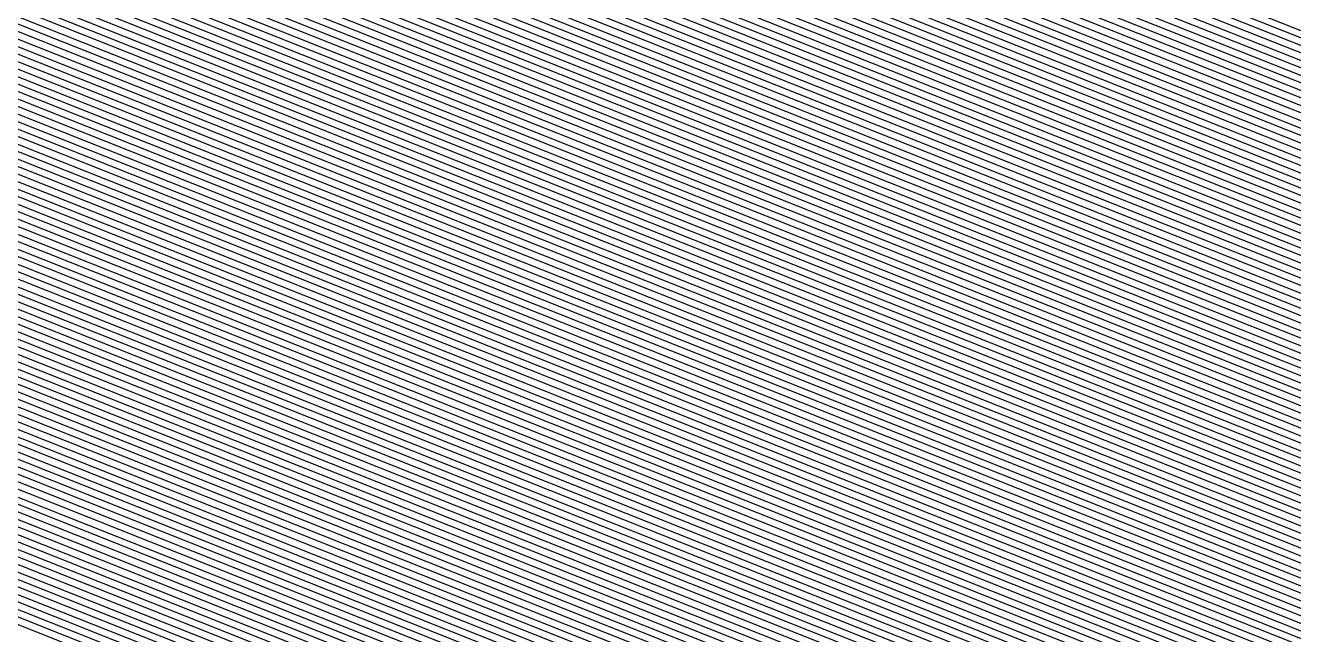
# Model space of a CAD drawing. Extents: x 7084 to 11035, y 13750 to 16729.
# Drawn here: x 8488.2 to 8574.7, y 14564 to 14605.6 of the extents above; entities that cross this region are included whole.
import ezdxf

# ---------------------------------------------------------------- set-up
doc = ezdxf.new("R2010")
doc.units = 0
doc.layers.add('Default', color=7, linetype='Continuous')

msp = doc.modelspace()

# ---------------------------------------------------------------- linework, layer by layer
at = {"layer": 'Default'}
for points in [[(8922.959, 16118.353), (9287.868, 15866.189), (9316.543, 15865.293), (9332.672, 15859.618), (9349.1, 15853.346), (9839.991, 15983.775), (9885.093, 15971.528), (10141.399, 15636.76), (10163.12, 15354.163), (10162.821, 15318.618), (10152.068, 15272.022), (10104.282, 14472.055), (10094.724, 14456.822), (9616.866, 14282.916), (9588.49, 14273.358), (9550.556, 14273.955), (9385.478, 14104.397), (8794.672, 14200.045), (8755.575, 14486.99), (8725.407, 14492.068), (8702.706, 14492.665), (8684.187, 14492.665), (8673.136, 14496.249), (8169.213, 14696.241)], [(8931.425, 16083.103), (9268.023, 15850.504), (9311.586, 15849.143), (9336.09, 15840.521), (9361.048, 15830.991), (9813.852, 15951.301), (9882.374, 15932.696), (10118.793, 15623.901), (10138.829, 15363.229), (10138.375, 15309.229), (10122.039, 15238.439), (10077.961, 14500.538), (10063.44, 14477.395), (9622.657, 14316.982), (9579.548, 14302.461), (9521.917, 14303.368), (9369.647, 14146.966), (8824.679, 14235.193), (8788.615, 14499.875), (8742.783, 14507.589), (8708.295, 14508.496), (8680.161, 14508.496), (8663.371, 14513.942), (8198.546, 14698.417)], [(8942.087, 16038.714), (9243.032, 15830.752), (9305.344, 15828.805), (9340.395, 15816.472), (9376.094, 15802.841), (9780.937, 15910.408), (9878.949, 15883.796), (10090.327, 15607.708), (10108.241, 15374.646), (10107.592, 15297.405), (10084.225, 15196.148), (10044.815, 14536.406), (10024.045, 14503.302), (9629.949, 14359.88), (9568.286, 14339.109), (9485.853, 14340.408), (9349.711, 14200.571), (8862.466, 14279.453), (8830.221, 14516.1), (8764.664, 14527.134), (8715.334, 14528.432), (8675.091, 14528.432), (8651.075, 14536.221), (8235.483, 14701.157)], [(8949.299, 16008.687), (9226.127, 15817.39), (9301.122, 15815.047), (9343.306, 15800.204), (9386.272, 15783.799), (9758.672, 15882.745), (9876.632, 15850.716), (10071.071, 15596.754), (10087.549, 15382.37), (10086.768, 15289.407), (10058.645, 15167.54), (10022.393, 14560.669), (9997.395, 14520.828), (9634.882, 14388.899), (9560.668, 14363.901), (9461.456, 14365.463), (9336.225, 14236.833), (8888.027, 14309.394), (8858.367, 14527.076), (8779.466, 14540.356), (8720.095, 14541.919), (8671.661, 14541.919), (8642.756, 14551.293), (8260.47, 14703.011)], [(9293.013, 15870.256), (9317.828, 15869.48), (9331.786, 15864.569), (9346.003, 15859.141), (9846.767, 15992.194), (9885.798, 15981.596), (10147.259, 15640.094), (10169.417, 15351.812), (10169.159, 15321.052), (10159.853, 15280.729), (10111.106, 14464.671), (10102.835, 14451.488), (9615.365, 14274.084), (9590.809, 14265.812), (9557.981, 14266.329), (9389.583, 14093.361), (8786.893, 14190.933), (8747.009, 14483.649), (8720.902, 14488.044), (8701.257, 14488.56), (8685.231, 14488.56), (8675.667, 14491.662), (8161.608, 14695.677)], [(9886.101, 15985.911), (10149.771, 15641.522), (10172.116, 15350.805), (10171.875, 15322.096), (10163.19, 15284.46), (10114.031, 14461.506), (10106.311, 14449.202), (9614.722, 14270.299), (9591.803, 14262.579), (9561.164, 14263.061), (9391.342, 14088.631), (8783.559, 14187.027), (8743.338, 14482.218), (8718.971, 14486.319), (8700.636, 14486.801), (8685.678, 14486.801), (8676.752, 14489.696), (8158.349, 14695.435)], [(9332.419, 15861.033), (9348.215, 15855.001), (9841.927, 15986.18), (9885.295, 15974.405), (10143.073, 15637.712), (10164.919, 15353.491), (10164.632, 15319.314), (10154.292, 15274.51), (10106.232, 14469.945), (10097.041, 14455.298), (9616.437, 14280.393), (9589.153, 14271.202), (9552.678, 14271.776), (9386.651, 14101.244), (8792.45, 14197.442), (8753.127, 14486.035), (8724.12, 14490.918), (8702.292, 14491.492), (8684.485, 14491.492), (8673.859, 14494.939), (8167.04, 14696.08)], [(9886, 15984.473), (10148.934, 15641.046), (10171.217, 15351.14), (10170.97, 15321.748), (10162.078, 15283.217), (10113.056, 14462.561), (10105.152, 14449.964), (9614.936, 14271.561), (9591.471, 14263.657), (9560.103, 14264.151), (9390.755, 14090.207), (8784.67, 14188.329), (8744.561, 14482.695), (8719.615, 14486.894), (8700.843, 14487.388), (8685.529, 14487.388), (8676.39, 14490.352), (8159.435, 14695.516)], [(8955.257, 15983.881), (9212.161, 15806.352), (9297.633, 15803.681), (9345.711, 15786.765), (9394.68, 15768.068), (9740.278, 15859.893), (9874.718, 15823.389), (10055.163, 15587.705), (10070.455, 15388.75), (10069.565, 15282.8), (10037.513, 15143.908), (10003.871, 14580.712), (9975.38, 14535.305), (9638.957, 14412.872), (9554.375, 14384.381), (9441.303, 14386.162), (9325.084, 14266.789), (8909.143, 14334.127), (8881.618, 14536.143), (8791.694, 14551.279), (8724.028, 14553.059), (8668.827, 14553.059), (8635.885, 14563.743), (8281.112, 14704.542)], [(9885.899, 15983.034), (10148.097, 15640.57), (10170.317, 15351.476), (10170.064, 15321.4), (10160.966, 15281.973), (10112.081, 14463.616), (10103.993, 14450.726), (9615.15, 14272.822), (9591.14, 14264.735), (9559.042, 14265.24), (9390.169, 14091.784), (8785.781, 14189.631), (8745.785, 14483.172), (8720.258, 14487.469), (8701.05, 14487.974), (8685.38, 14487.974), (8676.029, 14491.007), (8160.522, 14695.596)], [(9285.663, 15864.447), (9315.992, 15863.499), (9333.052, 15857.496), (9350.428, 15850.862), (9837.086, 15980.167), (9884.791, 15967.214), (10138.887, 15635.331), (10160.421, 15355.17), (10160.105, 15317.575), (10148.731, 15268.291), (10101.358, 14475.22), (10091.248, 14459.108), (9617.51, 14286.701), (9587.497, 14276.591), (9547.374, 14277.223), (9383.719, 14109.127), (8798.006, 14203.95), (8759.246, 14488.421), (8727.337, 14493.792), (8703.327, 14494.424), (8683.74, 14494.424), (8672.051, 14498.215), (8172.472, 14696.483)], [(9885.597, 15978.72), (10145.585, 15639.141), (10167.618, 15352.484), (10167.348, 15320.357), (10157.629, 15278.241), (10109.157, 14466.781), (10100.517, 14453.012), (9615.794, 14276.607), (9590.147, 14267.968), (9555.86, 14268.508), (9388.41, 14096.514), (8789.115, 14193.536), (8749.456, 14484.604), (8722.189, 14489.193), (8701.671, 14489.733), (8684.933, 14489.733), (8674.944, 14492.973), (8163.781, 14695.838)], [(9884.993, 15970.09), (10140.562, 15636.283), (10162.22, 15354.498), (10161.916, 15318.27), (10150.956, 15270.778), (10103.307, 14473.11), (10093.565, 14457.584), (9617.081, 14284.178), (9588.159, 14274.436), (9549.496, 14275.045), (9384.892, 14105.974), (8795.784, 14201.347), (8756.799, 14487.467), (8726.05, 14492.642), (8702.913, 14493.251), (8684.038, 14493.251), (8672.774, 14496.905), (8170.299, 14696.322)], [(9884.69, 15965.775), (10138.05, 15634.855), (10159.521, 15355.506), (10159.199, 15317.227), (10147.619, 15267.047), (10100.383, 14476.275), (10090.089, 14459.87), (9617.724, 14287.963), (9587.166, 14277.669), (9546.314, 14278.313), (9383.133, 14110.703), (8799.118, 14205.252), (8760.47, 14488.899), (8727.981, 14494.367), (8703.534, 14495.01), (8683.591, 14495.01), (8671.689, 14498.87), (8173.558, 14696.563)], [(9884.59, 15964.337), (10137.213, 15634.378), (10158.621, 15355.842), (10158.294, 15316.879), (10146.507, 15265.803), (10099.408, 14477.33), (10088.931, 14460.632), (9617.939, 14289.224), (9586.834, 14278.747), (9545.253, 14279.402), (9382.547, 14112.28), (8800.229, 14206.554), (8761.693, 14489.376), (8728.625, 14494.942), (8703.741, 14495.597), (8683.442, 14495.597), (8671.327, 14499.526), (8174.645, 14696.644)], [(9884.489, 15962.899), (10136.375, 15633.902), (10157.722, 15356.177), (10157.389, 15316.532), (10145.395, 15264.559), (10098.433, 14478.385), (10087.772, 14461.394), (9618.153, 14290.486), (9586.503, 14279.825), (9544.192, 14280.491), (9381.96, 14113.857), (8801.34, 14207.856), (8762.917, 14489.853), (8729.268, 14495.517), (8703.948, 14496.183), (8683.292, 14496.183), (8670.966, 14500.181), (8175.731, 14696.725)], [(9884.187, 15958.584), (10133.864, 15632.473), (10155.023, 15357.185), (10154.672, 15315.488), (10142.058, 15260.828), (10095.508, 14481.549), (10084.296, 14463.68), (9618.797, 14294.271), (9585.51, 14283.059), (9541.01, 14283.76), (9380.201, 14118.587), (8804.675, 14211.761), (8766.588, 14491.285), (8731.199, 14497.241), (8704.569, 14497.942), (8682.845, 14497.942), (8669.881, 14502.147), (8178.99, 14696.966)], [(9884.086, 15957.146), (10133.026, 15631.997), (10154.123, 15357.521), (10153.767, 15315.141), (10140.946, 15259.584), (10094.534, 14482.604), (10083.137, 14464.442), (9619.011, 14295.533), (9585.178, 14284.137), (9539.949, 14284.849), (9379.615, 14120.163), (8805.786, 14213.063), (8767.812, 14491.762), (8731.842, 14497.816), (8704.776, 14498.528), (8682.696, 14498.528), (8669.519, 14502.802), (8180.077, 14697.047)], [(9883.985, 15955.708), (10132.189, 15631.521), (10153.223, 15357.856), (10152.862, 15314.793), (10139.834, 15258.34), (10093.559, 14483.659), (10081.979, 14465.204), (9619.226, 14296.795), (9584.847, 14285.215), (9538.889, 14285.938), (9379.028, 14121.74), (8806.897, 14214.365), (8769.036, 14492.239), (8732.486, 14498.391), (8704.983, 14499.115), (8682.547, 14499.115), (8669.157, 14503.457), (8181.163, 14697.128)], [(9883.885, 15954.27), (10131.352, 15631.045), (10152.324, 15358.192), (10151.956, 15314.445), (10138.722, 15257.096), (10092.584, 14484.714), (10080.82, 14465.966), (9619.44, 14298.056), (9584.516, 14286.292), (9537.828, 14287.028), (9378.442, 14123.316), (8808.009, 14215.666), (8770.259, 14492.716), (8733.13, 14498.966), (8705.19, 14499.701), (8682.398, 14499.701), (8668.796, 14504.113), (8182.25, 14697.208)], [(8183.336, 14697.289), (8668.434, 14504.768), (8682.249, 14500.288), (8705.397, 14500.288), (8733.773, 14499.541), (8771.483, 14493.194), (8809.12, 14216.968), (9377.856, 14124.893), (9536.767, 14288.117), (9584.185, 14287.37), (9619.654, 14299.318), (10079.661, 14466.728), (10091.609, 14485.769), (10137.61, 15255.852), (10151.051, 15314.097), (10151.424, 15358.528), (10130.515, 15630.568), (9883.784, 15952.831)], [(9883.683, 15951.393), (10129.678, 15630.092), (10150.525, 15358.864), (10150.145, 15313.75), (10136.497, 15254.608), (10090.634, 14486.824), (10078.503, 14467.489), (9619.869, 14300.58), (9583.853, 14288.448), (9535.706, 14289.207), (9377.269, 14126.47), (8810.231, 14218.27), (8772.707, 14493.671), (8734.417, 14500.116), (8705.604, 14500.874), (8682.099, 14500.874), (8668.072, 14505.423), (8184.422, 14697.369)], [(9809.98, 15946.49), (9881.971, 15926.943), (10115.444, 15621.996), (10135.23, 15364.572), (10134.754, 15307.838), (10117.59, 15233.463), (10074.061, 14504.758), (10058.805, 14480.443), (9623.515, 14322.029), (9578.223, 14306.773), (9517.674, 14307.726), (9367.301, 14153.272), (8829.125, 14240.4), (8793.51, 14501.783), (8745.357, 14509.888), (8709.123, 14510.842), (8679.564, 14510.842), (8661.924, 14516.563), (8202.891, 14698.739)], [(8188.768, 14697.692), (8666.626, 14508.044), (8681.503, 14503.219), (8706.432, 14503.219), (8736.991, 14502.415), (8777.602, 14495.58), (8814.677, 14223.477), (9374.924, 14132.776), (9531.464, 14293.564), (9582.529, 14292.76), (9620.727, 14305.627), (10073.868, 14470.537), (10086.735, 14491.044), (10132.049, 15249.633), (10146.524, 15312.359), (10146.926, 15360.207), (10126.329, 15628.187), (9883.28, 15945.64)], [(9883.179, 15944.202), (10125.491, 15627.711), (10146.026, 15360.543), (10145.618, 15312.011), (10130.937, 15248.389), (10085.76, 14492.099), (10072.709, 14471.299), (9620.941, 14306.888), (9582.197, 14293.838), (9530.403, 14294.653), (9374.338, 14134.353), (8815.788, 14224.779), (8778.825, 14496.057), (8737.634, 14502.99), (8706.639, 14503.806), (8681.354, 14503.806), (8666.264, 14508.7), (8189.854, 14697.772)], [(9883.079, 15942.764), (10124.654, 15627.234), (10145.127, 15360.879), (10144.713, 15311.663), (10129.824, 15247.145), (10084.785, 14493.154), (10071.55, 14472.061), (9621.156, 14308.15), (9581.866, 14294.916), (9529.342, 14295.743), (9373.751, 14135.929), (8816.9, 14226.08), (8780.049, 14496.534), (8738.278, 14503.565), (8706.846, 14504.392), (8681.205, 14504.392), (8665.902, 14509.355), (8190.941, 14697.853)], [(9882.978, 15941.325), (10123.817, 15626.758), (10144.227, 15361.214), (10143.808, 15311.315), (10128.712, 15245.902), (10083.81, 14494.209), (10070.392, 14472.823), (9621.37, 14309.412), (9581.535, 14295.994), (9528.281, 14296.832), (9373.165, 14137.506), (8818.011, 14227.382), (8781.273, 14497.011), (8738.922, 14504.14), (8707.053, 14504.978), (8681.056, 14504.978), (8665.541, 14510.01), (8192.027, 14697.933)], [(9337.23, 15834.155), (9365.031, 15823.54), (9805.14, 15940.476), (9881.467, 15919.752), (10111.258, 15619.614), (10130.732, 15366.251), (10130.227, 15306.099), (10112.029, 15227.244), (10069.187, 14510.032), (10053.012, 14484.253), (9624.587, 14328.337), (9576.567, 14312.162), (9512.371, 14313.173), (9364.37, 14161.155), (8834.681, 14246.909), (8799.629, 14504.17), (8748.575, 14512.763), (8710.159, 14513.774), (8678.819, 14513.774), (8660.116, 14519.839), (8208.323, 14699.142)], [(9882.877, 15939.887), (10122.98, 15626.282), (10143.327, 15361.55), (10142.902, 15310.968), (10127.6, 15244.658), (10082.835, 14495.264), (10069.233, 14473.585), (9621.585, 14310.673), (9581.204, 14297.071), (9527.221, 14297.922), (9372.579, 14139.083), (8819.122, 14228.684), (8782.497, 14497.489), (8739.565, 14504.715), (8707.26, 14505.565), (8680.906, 14505.565), (8665.179, 14510.665), (8193.114, 14698.014)], [(9882.777, 15938.449), (10122.142, 15625.806), (10142.428, 15361.886), (10141.997, 15310.62), (10126.488, 15243.414), (10081.86, 14496.318), (10068.074, 14474.347), (9621.799, 14311.935), (9580.873, 14298.149), (9526.16, 14299.011), (9371.992, 14140.659), (8820.234, 14229.986), (8783.72, 14497.966), (8740.209, 14505.289), (8707.467, 14506.151), (8680.757, 14506.151), (8664.817, 14511.321), (8194.2, 14698.095)], [(9882.676, 15937.011), (10121.305, 15625.329), (10141.528, 15362.222), (10141.091, 15310.272), (10125.376, 15242.17), (10080.885, 14497.373), (10066.916, 14475.109), (9622.014, 14313.197), (9580.541, 14299.227), (9525.099, 14300.1), (9371.406, 14142.236), (8821.345, 14231.288), (8784.944, 14498.443), (8740.852, 14505.864), (8707.674, 14506.737), (8680.608, 14506.737), (8664.456, 14511.976), (8195.286, 14698.175)], [(9882.575, 15935.572), (10120.468, 15624.853), (10140.628, 15362.558), (10140.186, 15309.924), (10124.263, 15240.926), (10079.911, 14498.428), (10065.757, 14475.871), (9622.228, 14314.459), (9580.21, 14300.305), (9524.039, 14301.19), (9370.819, 14143.812), (8822.456, 14232.589), (8786.168, 14498.92), (8741.496, 14506.439), (8707.881, 14507.324), (8680.459, 14507.324), (8664.094, 14512.631), (8196.373, 14698.256)], [(9256.262, 15841.209), (9308.649, 15839.572), (9338.116, 15829.204), (9368.129, 15817.744), (9798.363, 15932.057), (9880.762, 15909.684), (10105.398, 15616.28), (10124.435, 15368.602), (10123.889, 15303.665), (10104.244, 15218.537), (10062.363, 14517.417), (10044.901, 14489.587), (9626.089, 14337.169), (9574.248, 14319.707), (9504.946, 14320.799), (9360.265, 14172.192), (8842.461, 14256.021), (8808.195, 14507.51), (8753.08, 14516.787), (8711.608, 14517.878), (8677.775, 14517.878), (8657.584, 14524.426), (8215.928, 14699.707)], [(9882.273, 15931.258), (10117.956, 15623.424), (10137.929, 15363.565), (10137.47, 15308.881), (10120.927, 15237.195), (10076.986, 14501.593), (10062.281, 14478.157), (9622.872, 14318.244), (9579.216, 14303.539), (9520.856, 14304.458), (9369.06, 14148.542), (8825.791, 14236.495), (8789.839, 14500.352), (8743.427, 14508.164), (8708.502, 14509.083), (8680.012, 14509.083), (8663.009, 14514.597), (8199.632, 14698.498)], [(9882.172, 15929.819), (10117.119, 15622.948), (10137.03, 15363.901), (10136.564, 15308.533), (10119.815, 15235.951), (10076.011, 14502.648), (10061.122, 14478.919), (9623.086, 14319.505), (9578.885, 14304.617), (9519.796, 14305.547), (9368.474, 14150.119), (8826.902, 14237.796), (8791.063, 14500.829), (8744.07, 14508.739), (8708.709, 14509.669), (8679.863, 14509.669), (8662.648, 14515.252), (8200.718, 14698.578)], [(9882.071, 15928.381), (10116.282, 15622.472), (10136.13, 15364.237), (10135.659, 15308.186), (10118.703, 15234.707), (10075.036, 14503.703), (10059.964, 14479.681), (9623.301, 14320.767), (9578.554, 14305.695), (9518.735, 14306.637), (9367.888, 14151.696), (8828.013, 14239.098), (8792.286, 14501.306), (8744.714, 14509.314), (8708.916, 14510.256), (8679.713, 14510.256), (8662.286, 14515.908), (8201.805, 14698.659)], [(9881.87, 15925.505), (10114.607, 15621.519), (10134.331, 15364.908), (10133.848, 15307.49), (10116.478, 15232.22), (10073.086, 14505.813), (10057.646, 14481.205), (9623.729, 14323.291), (9577.892, 14307.85), (9516.614, 14308.815), (9366.715, 14154.849), (8830.236, 14241.702), (8794.734, 14502.261), (8746.001, 14510.463), (8709.33, 14511.428), (8679.415, 14511.428), (8661.563, 14517.218), (8203.978, 14698.82)], [(8207.237, 14699.062), (8660.478, 14519.184), (8678.968, 14513.187), (8709.951, 14513.187), (8747.931, 14512.188), (8798.405, 14503.692), (8833.57, 14245.607), (9364.956, 14159.579), (9513.431, 14312.084), (9576.898, 14311.084), (9624.373, 14327.076), (10054.17, 14483.491), (10070.162, 14508.978), (10113.142, 15228.488), (10131.132, 15306.447), (10131.632, 15365.916), (10112.096, 15620.09), (9881.568, 15921.19)], [(9881.165, 15915.437), (10108.747, 15618.185), (10128.033, 15367.259), (10127.51, 15305.056), (10108.693, 15223.513), (10066.262, 14513.197), (10049.536, 14486.539), (9625.231, 14332.122), (9575.573, 14315.396), (9509.189, 14316.441), (9362.611, 14165.885), (8838.016, 14250.814), (8803.3, 14505.601), (8750.506, 14514.487), (8710.78, 14515.533), (8678.371, 14515.533), (8659.031, 14521.805), (8211.582, 14699.384)], [(9244.502, 15831.914), (9305.711, 15830.001), (9340.141, 15817.887), (9375.209, 15804.497), (9782.874, 15912.814), (9879.15, 15886.672), (10092.002, 15608.66), (10110.04, 15373.975), (10109.403, 15298.101), (10086.449, 15198.636), (10046.765, 14534.296), (10026.362, 14501.778), (9629.52, 14357.357), (9568.949, 14336.954), (9487.974, 14338.229), (9350.884, 14197.417), (8860.243, 14276.849), (8827.774, 14515.145), (8763.377, 14525.985), (8714.92, 14527.26), (8675.389, 14527.26), (8651.798, 14534.911), (8233.31, 14700.996)], [(8214.842, 14699.626), (8657.946, 14523.771), (8677.924, 14517.292), (8711.401, 14517.292), (8752.436, 14516.212), (8806.971, 14507.033), (8841.35, 14254.719), (9360.852, 14170.615), (9506.006, 14319.709), (9574.579, 14318.629), (9625.874, 14335.908), (10046.06, 14488.825), (10063.338, 14516.362), (10105.356, 15219.781), (10124.794, 15304.013), (10125.334, 15368.266), (10106.235, 15616.757), (9880.863, 15911.122)], [(9880.661, 15908.246), (10104.56, 15615.804), (10123.535, 15368.938), (10122.984, 15303.317), (10103.132, 15217.294), (10061.388, 14518.472), (10043.742, 14490.349), (9626.303, 14338.431), (9573.917, 14320.785), (9503.885, 14321.888), (9359.679, 14173.768), (8843.572, 14257.323), (8809.418, 14507.987), (8753.724, 14517.362), (8711.815, 14518.464), (8677.626, 14518.464), (8657.223, 14525.082), (8217.014, 14699.787)], [(9880.359, 15903.931), (10102.049, 15614.375), (10120.836, 15369.945), (10120.267, 15302.274), (10099.795, 15213.562), (10058.463, 14521.637), (10040.266, 14492.635), (9626.947, 14342.216), (9572.923, 14324.019), (9500.703, 14325.156), (9357.92, 14178.498), (8846.906, 14261.228), (8813.089, 14509.419), (8755.654, 14519.086), (8712.436, 14520.224), (8677.178, 14520.224), (8656.138, 14527.048), (8220.274, 14700.029)], [(9880.057, 15899.616), (10099.537, 15612.946), (10118.137, 15370.952), (10117.551, 15301.231), (10096.459, 15209.831), (10055.539, 14524.801), (10036.79, 14494.921), (9627.59, 14346.001), (9571.93, 14327.253), (9497.521, 14328.424), (9356.161, 14183.228), (8850.241, 14265.134), (8816.761, 14510.851), (8757.585, 14520.811), (8713.057, 14521.983), (8676.731, 14521.983), (8655.053, 14529.013), (8223.533, 14700.271)], [(9879.956, 15898.178), (10098.7, 15612.47), (10117.237, 15371.288), (10116.646, 15300.883), (10095.347, 15208.587), (10054.564, 14525.856), (10035.631, 14495.683), (9627.804, 14347.263), (9571.599, 14328.33), (9496.46, 14329.514), (9355.574, 14184.805), (8851.352, 14266.435), (8817.984, 14511.328), (8758.228, 14521.386), (8713.264, 14522.569), (8676.582, 14522.569), (8654.691, 14529.669), (8224.619, 14700.351)], [(9879.855, 15896.74), (10097.863, 15611.994), (10116.338, 15371.624), (10115.74, 15300.535), (10094.234, 15207.343), (10053.589, 14526.911), (10034.473, 14496.445), (9628.019, 14348.525), (9571.267, 14329.408), (9495.399, 14330.603), (9354.988, 14186.381), (8852.463, 14267.737), (8819.208, 14511.805), (8758.872, 14521.961), (8713.471, 14523.155), (8676.433, 14523.155), (8654.329, 14530.324), (8225.706, 14700.432)], [(9879.755, 15895.302), (10097.025, 15611.518), (10115.438, 15371.96), (10114.835, 15300.187), (10093.122, 15206.099), (10052.614, 14527.966), (10033.314, 14497.207), (9628.233, 14349.786), (9570.936, 14330.486), (9494.339, 14331.692), (9354.402, 14187.958), (8853.575, 14269.039), (8820.432, 14512.282), (8759.516, 14522.535), (8713.678, 14523.742), (8676.284, 14523.742), (8653.968, 14530.979), (8226.792, 14700.512)], [(9879.453, 15890.987), (10094.514, 15610.089), (10112.739, 15372.967), (10112.119, 15299.144), (10089.786, 15202.368), (10049.69, 14531.131), (10029.838, 14499.493), (9628.877, 14353.572), (9569.942, 14333.72), (9491.156, 14334.961), (9352.643, 14192.688), (8856.909, 14272.944), (8824.103, 14513.714), (8761.446, 14524.26), (8714.299, 14525.501), (8675.836, 14525.501), (8652.883, 14532.945), (8230.051, 14700.754)], [(8231.138, 14700.835), (8652.521, 14533.6), (8675.687, 14526.087), (8714.506, 14526.087), (8762.09, 14524.835), (8825.327, 14514.191), (8858.02, 14274.246), (9352.056, 14194.264), (9490.096, 14336.05), (9569.611, 14334.798), (9629.091, 14354.833), (10028.679, 14500.254), (10048.715, 14532.186), (10088.674, 15201.124), (10111.213, 15298.796), (10111.839, 15373.303), (10093.676, 15609.613), (9879.352, 15889.549)], [(9879.251, 15888.11), (10092.839, 15609.136), (10110.94, 15373.639), (10110.308, 15298.449), (10087.561, 15199.88), (10047.74, 14533.241), (10027.521, 14501.016), (9629.306, 14356.095), (9569.28, 14335.876), (9489.035, 14337.139), (9351.47, 14195.841), (8859.132, 14275.548), (8826.55, 14514.668), (8762.733, 14525.41), (8714.713, 14526.673), (8675.538, 14526.673), (8652.16, 14534.256), (8232.224, 14700.915)], [(9879.05, 15885.234), (10091.165, 15608.184), (10109.141, 15374.31), (10108.497, 15297.753), (10085.337, 15197.392), (10045.79, 14535.351), (10025.203, 14502.54), (9629.735, 14358.618), (9568.618, 14338.031), (9486.914, 14339.318), (9350.297, 14198.994), (8861.354, 14278.151), (8828.998, 14515.623), (8764.021, 14526.559), (8715.127, 14527.846), (8675.24, 14527.846), (8651.436, 14535.566), (8234.397, 14701.077)], [(9878.848, 15882.357), (10089.49, 15607.231), (10107.341, 15374.982), (10106.686, 15297.058), (10083.113, 15194.905), (10043.84, 14537.461), (10022.886, 14504.064), (9630.164, 14361.142), (9567.955, 14340.187), (9484.792, 14341.497), (9349.124, 14202.147), (8863.577, 14280.755), (8831.445, 14516.577), (8765.308, 14527.709), (8715.541, 14529.019), (8674.941, 14529.019), (8650.713, 14536.877), (8236.57, 14701.238)], [(9878.647, 15879.481), (10087.816, 15606.279), (10105.542, 15375.654), (10104.876, 15296.362), (10080.888, 15192.417), (10041.891, 14539.57), (10020.569, 14505.588), (9630.593, 14363.665), (9567.293, 14342.343), (9482.671, 14343.676), (9347.952, 14205.301), (8865.8, 14283.358), (8833.893, 14517.532), (8766.595, 14528.859), (8715.955, 14530.192), (8674.643, 14530.192), (8649.99, 14538.187), (8238.742, 14701.399)], [(9878.445, 15876.604), (10086.141, 15605.326), (10103.743, 15376.325), (10103.065, 15295.667), (10078.664, 15189.929), (10039.941, 14541.68), (10018.251, 14507.112), (9631.022, 14366.189), (9566.63, 14344.499), (9480.549, 14345.854), (9346.779, 14208.454), (8868.022, 14285.962), (8836.34, 14518.486), (8767.882, 14530.009), (8716.369, 14531.364), (8674.345, 14531.364), (8649.266, 14539.498), (8240.915, 14701.56)], [(8242.002, 14701.641), (8648.905, 14540.153), (8674.196, 14531.951), (8716.576, 14531.951), (8768.525, 14530.584), (8837.564, 14518.963), (8869.134, 14287.264), (9346.193, 14210.03), (9479.489, 14346.944), (9566.299, 14345.577), (9631.236, 14367.45), (10017.093, 14507.874), (10038.966, 14542.735), (10077.552, 15188.685), (10102.159, 15295.319), (10102.843, 15376.661), (10085.304, 15604.85), (9878.345, 15875.166)], [(9878.244, 15873.728), (10084.467, 15604.374), (10101.943, 15376.997), (10101.254, 15294.971), (10076.44, 15187.442), (10037.991, 14543.79), (10015.934, 14508.636), (9631.451, 14368.712), (9565.968, 14346.655), (9478.428, 14348.033), (9345.606, 14211.607), (8870.245, 14288.565), (8838.787, 14519.44), (8769.169, 14531.158), (8716.783, 14532.537), (8674.047, 14532.537), (8648.543, 14540.808), (8243.088, 14701.721)], [(9878.143, 15872.29), (10083.63, 15603.897), (10101.044, 15377.333), (10100.349, 15294.623), (10075.327, 15186.198), (10037.016, 14544.845), (10014.775, 14509.398), (9631.665, 14369.974), (9565.637, 14347.733), (9477.367, 14349.123), (9345.02, 14213.184), (8871.357, 14289.867), (8840.011, 14519.918), (8769.813, 14531.733), (8716.99, 14533.123), (8673.898, 14533.123), (8648.181, 14541.464), (8244.174, 14701.802)], [(9747.054, 15868.312), (9875.424, 15833.457), (10061.024, 15591.038), (10076.753, 15386.399), (10075.903, 15285.234), (10045.298, 15152.614), (10010.695, 14573.328), (9983.491, 14529.972), (9637.456, 14404.04), (9556.694, 14376.836), (9448.728, 14378.536), (9329.189, 14255.752), (8901.363, 14325.015), (8873.051, 14532.802), (8787.189, 14547.255), (8722.579, 14548.955), (8669.871, 14548.955), (8638.417, 14559.156), (8273.507, 14703.978)], [(9877.841, 15867.975), (10081.118, 15602.469), (10098.345, 15378.34), (10097.632, 15293.58), (10071.991, 15182.466), (10034.092, 14548.01), (10011.299, 14511.684), (9632.308, 14373.759), (9564.643, 14350.966), (9474.185, 14352.391), (9343.261, 14217.914), (8874.691, 14293.772), (8843.682, 14521.349), (8771.743, 14533.458), (8717.611, 14534.882), (8673.45, 14534.882), (8647.096, 14543.43), (8247.434, 14702.044)], [(9877.74, 15866.537), (10080.281, 15601.992), (10097.445, 15378.676), (10096.727, 15293.232), (10070.879, 15181.222), (10033.117, 14549.065), (10010.14, 14512.446), (9632.523, 14375.021), (9564.312, 14352.044), (9473.124, 14353.48), (9342.675, 14219.49), (8875.802, 14295.074), (8844.906, 14521.826), (8772.387, 14534.033), (8717.818, 14535.469), (8673.301, 14535.469), (8646.735, 14544.085), (8248.52, 14702.124)], [(9877.64, 15865.098), (10079.443, 15601.516), (10096.545, 15379.012), (10095.822, 15292.885), (10069.766, 15179.979), (10032.142, 14550.12), (10008.982, 14513.208), (9632.737, 14376.282), (9563.981, 14353.122), (9472.064, 14354.57), (9342.088, 14221.067), (8876.913, 14296.376), (8846.13, 14522.304), (8773.03, 14534.608), (8718.025, 14536.055), (8673.152, 14536.055), (8646.373, 14544.74), (8249.606, 14702.205)], [(9877.438, 15862.222), (10077.769, 15600.564), (10094.746, 15379.683), (10094.011, 15292.189), (10067.542, 15177.491), (10030.192, 14552.229), (10006.664, 14514.732), (9633.166, 14378.806), (9563.318, 14355.278), (9469.942, 14356.748), (9340.916, 14224.22), (8879.136, 14298.98), (8848.577, 14523.258), (8774.318, 14535.757), (8718.439, 14537.228), (8672.854, 14537.228), (8645.65, 14546.051), (8251.779, 14702.366)], [(9877.337, 15860.784), (10076.932, 15600.087), (10093.846, 15380.019), (10093.105, 15291.841), (10066.43, 15176.247), (10029.217, 14553.284), (10005.506, 14515.494), (9633.381, 14380.067), (9562.987, 14356.356), (9468.881, 14357.838), (9340.329, 14225.797), (8880.247, 14300.281), (8849.801, 14523.735), (8774.961, 14536.332), (8718.646, 14537.814), (8672.705, 14537.814), (8645.288, 14546.706), (8252.866, 14702.447)], [(9877.237, 15859.346), (10076.094, 15599.611), (10092.947, 15380.355), (10092.2, 15291.494), (10065.318, 15175.003), (10028.242, 14554.339), (10004.347, 14516.256), (9633.595, 14381.329), (9562.656, 14357.434), (9467.821, 14358.927), (9339.743, 14227.373), (8881.359, 14301.583), (8851.025, 14524.213), (8775.605, 14536.907), (8718.853, 14538.4), (8672.556, 14538.4), (8644.926, 14547.361), (8253.952, 14702.527)], [(9877.035, 15856.469), (10074.42, 15598.659), (10091.147, 15381.026), (10090.389, 15290.798), (10063.093, 15172.516), (10026.293, 14556.449), (10002.03, 14517.78), (9634.024, 14383.852), (9561.993, 14359.589), (9465.699, 14361.106), (9338.57, 14230.527), (8883.582, 14304.187), (8853.472, 14525.167), (8776.892, 14538.057), (8719.267, 14539.573), (8672.257, 14539.573), (8644.203, 14548.672), (8256.125, 14702.688)], [(8257.211, 14702.769), (8643.841, 14549.327), (8672.108, 14540.16), (8719.474, 14540.16), (8777.535, 14538.632), (8854.696, 14525.644), (8884.693, 14305.488), (9337.984, 14232.103), (9464.639, 14362.195), (9561.662, 14360.667), (9634.239, 14385.114), (10000.871, 14518.542), (10025.318, 14557.504), (10061.981, 15171.272), (10089.484, 15290.45), (10090.248, 15381.362), (10073.583, 15598.182), (9876.934, 15855.031)], [(9876.834, 15853.593), (10072.745, 15597.706), (10089.348, 15381.698), (10088.578, 15290.103), (10060.869, 15170.028), (10024.343, 14558.559), (9999.712, 14519.304), (9634.453, 14386.376), (9561.331, 14361.745), (9463.578, 14363.285), (9337.397, 14233.68), (8885.804, 14306.79), (8855.919, 14526.121), (8778.179, 14539.206), (8719.681, 14540.746), (8671.959, 14540.746), (8643.48, 14549.982), (8258.297, 14702.85)], [(8259.384, 14702.93), (8643.118, 14550.638), (8671.81, 14541.332), (8719.888, 14541.332), (8778.822, 14539.781), (8857.143, 14526.599), (8886.916, 14308.092), (9336.811, 14235.256), (9462.517, 14364.374), (9561, 14362.823), (9634.668, 14387.638), (9998.554, 14520.066), (10023.368, 14559.614), (10059.757, 15168.784), (10087.673, 15289.755), (10088.449, 15382.034), (10071.908, 15597.23), (9876.733, 15852.154)], [(9732.533, 15850.271), (9873.913, 15811.883), (10048.466, 15583.894), (10063.258, 15391.436), (10062.322, 15280.018), (10028.616, 15133.957), (9996.072, 14589.152), (9966.111, 14541.401), (9640.673, 14422.965), (9551.726, 14393.004), (9432.817, 14394.877), (9320.393, 14279.402), (8918.034, 14344.541), (8891.407, 14539.961), (8796.842, 14555.878), (8725.684, 14557.75), (8667.634, 14557.75), (8632.992, 14568.986), (8289.803, 14705.187)], [(9876.431, 15847.84), (10069.396, 15595.801), (10085.75, 15383.041), (10084.957, 15288.712), (10056.42, 15165.053), (10020.444, 14562.779), (9995.078, 14522.352), (9635.311, 14391.423), (9560.006, 14366.057), (9459.335, 14367.642), (9335.052, 14239.986), (8890.25, 14311.997), (8860.814, 14528.03), (8780.753, 14541.506), (8720.509, 14543.091), (8671.363, 14543.091), (8642.033, 14552.604), (8262.643, 14703.172)], [(9876.33, 15846.401), (10068.559, 15595.325), (10084.85, 15383.377), (10084.051, 15288.364), (10055.308, 15163.809), (10019.469, 14563.834), (9993.919, 14523.114), (9635.526, 14392.684), (9559.675, 14367.135), (9458.274, 14368.732), (9334.466, 14241.563), (8891.361, 14313.299), (8862.038, 14528.507), (8781.397, 14542.081), (8720.716, 14543.678), (8671.213, 14543.678), (8641.672, 14553.259), (8263.729, 14703.253)], [(9876.229, 15844.963), (10067.722, 15594.848), (10083.95, 15383.713), (10083.146, 15288.016), (10054.196, 15162.565), (10018.494, 14564.889), (9992.76, 14523.876), (9635.74, 14393.946), (9559.344, 14368.213), (9457.214, 14369.821), (9333.879, 14243.139), (8892.473, 14314.601), (8863.262, 14528.985), (8782.04, 14542.656), (8720.923, 14544.264), (8671.064, 14544.264), (8641.31, 14553.914), (8264.816, 14703.333)], [(9295.43, 15796.503), (9347.231, 15778.277), (9399.99, 15758.133), (9728.661, 15845.46), (9873.51, 15806.131), (10045.117, 15581.989), (10059.66, 15392.779), (10058.7, 15278.627), (10024.167, 15128.982), (9992.172, 14593.372), (9961.476, 14544.449), (9641.531, 14428.012), (9550.401, 14397.316), (9428.574, 14399.234), (9318.048, 14285.708), (8922.479, 14349.748), (8896.302, 14541.87), (8799.416, 14558.177), (8726.512, 14560.096), (8667.038, 14560.096), (8631.545, 14571.607), (8294.149, 14705.509)], [(9876.129, 15843.525), (10066.885, 15594.372), (10083.051, 15384.049), (10082.241, 15287.668), (10053.084, 15161.321), (10017.519, 14565.944), (9991.602, 14524.638), (9635.955, 14395.208), (9559.012, 14369.29), (9456.153, 14370.91), (9333.293, 14244.716), (8893.584, 14315.902), (8864.485, 14529.462), (8782.684, 14543.231), (8721.13, 14544.85), (8670.915, 14544.85), (8640.948, 14554.569), (8265.902, 14703.414)], [(9876.028, 15842.087), (10066.048, 15593.896), (10082.151, 15384.384), (10081.335, 15287.321), (10051.971, 15160.077), (10016.544, 14566.998), (9990.443, 14525.4), (9636.169, 14396.47), (9558.681, 14370.368), (9455.092, 14372), (9332.707, 14246.293), (8894.695, 14317.204), (8865.709, 14529.939), (8783.327, 14543.805), (8721.337, 14545.437), (8670.766, 14545.437), (8640.587, 14555.225), (8266.989, 14703.494)], [(9875.826, 15839.21), (10064.373, 15592.943), (10080.352, 15385.056), (10079.524, 15286.625), (10049.747, 15157.59), (10014.594, 14569.108), (9988.126, 14526.924), (9636.598, 14398.993), (9558.019, 14372.524), (9452.971, 14374.178), (9331.534, 14249.446), (8896.918, 14319.808), (8868.157, 14530.894), (8784.614, 14544.955), (8721.751, 14546.609), (8670.468, 14546.609), (8639.863, 14556.535), (8269.161, 14703.656)], [(9875.222, 15830.581), (10059.35, 15590.086), (10074.954, 15387.071), (10074.092, 15284.539), (10043.074, 15150.127), (10008.745, 14575.438), (9981.173, 14531.496), (9637.885, 14406.563), (9556.031, 14378.991), (9446.606, 14380.715), (9328.016, 14258.906), (8903.586, 14327.618), (8875.499, 14533.757), (8788.476, 14548.404), (8722.993, 14550.128), (8669.573, 14550.128), (8637.693, 14560.467), (8275.68, 14704.139)], [(8277.853, 14704.3), (8636.97, 14561.777), (8669.275, 14551.3), (8723.407, 14551.3), (8789.763, 14549.554), (8877.946, 14534.711), (8905.809, 14330.222), (9326.843, 14262.059), (9444.485, 14382.893), (9555.369, 14381.147), (9638.314, 14409.087), (9978.856, 14533.02), (10006.795, 14577.548), (10040.85, 15147.639), (10072.281, 15283.843), (10073.154, 15387.742), (10057.675, 15589.133), (9875.021, 15827.704)], [(9192.316, 15790.667), (9292.677, 15787.531), (9349.13, 15767.668), (9406.628, 15745.714), (9714.14, 15827.419), (9871.999, 15784.557), (10032.558, 15574.845), (10046.165, 15397.816), (10045.119, 15273.411), (10007.484, 15110.324), (9977.549, 14609.195), (9944.096, 14555.879), (9644.748, 14446.938), (9545.433, 14413.484), (9412.664, 14415.575), (9309.253, 14309.357), (8939.15, 14369.275), (8914.658, 14549.028), (8809.07, 14566.8), (8729.617, 14568.891), (8664.801, 14568.891), (8626.12, 14581.436), (8310.445, 14706.718)], [(9874.92, 15826.266), (10056.838, 15588.657), (10072.255, 15388.078), (10071.376, 15283.495), (10039.737, 15146.395), (10005.821, 14578.603), (9977.697, 14533.781), (9638.528, 14410.348), (9555.038, 14382.225), (9443.424, 14383.983), (9326.257, 14263.636), (8906.92, 14331.524), (8879.17, 14535.188), (8790.407, 14550.129), (8723.614, 14551.887), (8669.126, 14551.887), (8636.608, 14562.433), (8278.939, 14704.381)], [(9349.509, 15765.546), (9407.956, 15743.23), (9711.235, 15823.811), (9871.697, 15780.242), (10030.046, 15573.417), (10043.466, 15398.824), (10042.403, 15272.367), (10004.148, 15106.593), (9974.625, 14612.36), (9940.62, 14558.165), (9645.391, 14450.723), (9544.439, 14416.718), (9409.481, 14418.843), (9307.493, 14314.087), (8942.484, 14373.18), (8918.329, 14550.459), (8811.001, 14568.525), (8730.238, 14570.65), (8664.354, 14570.65), (8625.035, 14583.402), (8313.704, 14706.96)], [(9710.267, 15822.608), (9871.596, 15778.804), (10029.209, 15572.94), (10042.566, 15399.159), (10041.498, 15272.02), (10003.035, 15105.349), (9973.65, 14613.415), (9939.461, 14558.927), (9645.606, 14451.985), (9544.108, 14417.796), (9408.421, 14419.933), (9306.907, 14315.664), (8943.595, 14374.482), (8919.553, 14550.937), (8811.644, 14569.099), (8730.446, 14571.236), (8664.205, 14571.236), (8624.674, 14584.057), (8314.79, 14707.04)], [(9874.618, 15821.951), (10054.326, 15587.228), (10069.556, 15389.085), (10068.66, 15282.452), (10036.401, 15142.664), (10002.896, 14581.767), (9974.221, 14536.067), (9639.172, 14414.133), (9554.044, 14385.459), (9440.242, 14387.251), (9324.498, 14268.365), (8910.254, 14335.429), (8882.841, 14536.62), (8792.337, 14551.854), (8724.235, 14553.646), (8668.678, 14553.646), (8635.523, 14564.399), (8282.198, 14704.623)], [(9874.517, 15820.513), (10053.489, 15586.752), (10068.656, 15389.421), (10067.754, 15282.104), (10035.289, 15141.42), (10001.921, 14582.822), (9973.063, 14536.829), (9639.386, 14415.395), (9553.713, 14386.537), (9439.181, 14388.34), (9323.911, 14269.942), (8911.366, 14336.731), (8884.065, 14537.097), (8792.981, 14552.428), (8724.442, 14554.232), (8668.529, 14554.232), (8635.162, 14565.054), (8283.285, 14704.703)], [(9874.416, 15819.075), (10052.652, 15586.276), (10067.757, 15389.757), (10066.849, 15281.757), (10034.177, 15140.176), (10000.946, 14583.877), (9971.904, 14537.591), (9639.601, 14416.657), (9553.382, 14387.615), (9438.121, 14389.43), (9323.325, 14271.519), (8912.477, 14338.033), (8885.289, 14537.575), (8793.624, 14553.003), (8724.649, 14554.818), (8668.38, 14554.818), (8634.8, 14565.709), (8284.371, 14704.784)], [(9874.316, 15817.636), (10051.815, 15585.799), (10066.857, 15390.093), (10065.944, 15281.409), (10033.064, 15138.932), (9999.971, 14584.932), (9970.745, 14538.353), (9639.815, 14417.919), (9553.051, 14388.693), (9437.06, 14390.519), (9322.739, 14273.095), (8913.588, 14339.334), (8886.512, 14538.052), (8794.268, 14553.578), (8724.856, 14555.405), (8668.231, 14555.405), (8634.438, 14566.364), (8285.457, 14704.864)], [(9874.215, 15816.198), (10050.977, 15585.323), (10065.957, 15390.429), (10065.038, 15281.061), (10031.952, 15137.688), (9998.996, 14585.987), (9969.587, 14539.115), (9640.03, 14419.18), (9552.719, 14389.77), (9435.999, 14391.609), (9322.152, 14274.672), (8914.7, 14340.636), (8887.736, 14538.529), (8794.911, 14554.153), (8725.063, 14555.991), (8668.082, 14555.991), (8634.077, 14567.02), (8286.544, 14704.945)], [(8287.63, 14705.026), (8633.715, 14567.675), (8667.933, 14556.577), (8725.27, 14556.577), (8795.555, 14554.728), (8888.96, 14539.006), (8915.811, 14341.938), (9321.566, 14276.248), (9434.939, 14392.698), (9552.388, 14390.848), (9640.244, 14420.442), (9968.428, 14539.877), (9998.022, 14587.042), (10030.84, 15136.445), (10064.133, 15280.713), (10065.058, 15390.764), (10050.14, 15584.847), (9874.114, 15814.76)], [(8288.717, 14705.106), (8633.353, 14568.33), (8667.784, 14557.164), (8725.477, 14557.164), (8796.199, 14555.303), (8890.184, 14539.483), (8916.923, 14343.24), (9320.98, 14277.825), (9433.878, 14393.787), (9552.057, 14391.926), (9640.459, 14421.704), (9967.269, 14540.639), (9997.047, 14588.097), (10029.728, 15135.201), (10063.227, 15280.366), (10064.158, 15391.1), (10049.303, 15584.371), (9874.013, 15813.322)], [(9873.812, 15810.445), (10047.628, 15583.418), (10062.359, 15391.772), (10061.417, 15279.67), (10027.503, 15132.713), (9995.097, 14590.207), (9964.952, 14542.163), (9640.887, 14424.227), (9551.394, 14394.082), (9431.756, 14395.966), (9319.807, 14280.978), (8919.145, 14345.843), (8892.631, 14540.438), (8797.486, 14556.452), (8725.891, 14558.336), (8667.485, 14558.336), (8632.63, 14569.641), (8290.889, 14705.267)], [(8291.976, 14705.348), (8632.268, 14570.296), (8667.336, 14558.923), (8726.098, 14558.923), (8798.129, 14557.027), (8893.855, 14540.915), (8920.257, 14347.145), (9319.221, 14282.555), (9430.696, 14397.055), (9551.063, 14395.16), (9641.102, 14425.489), (9963.793, 14542.925), (9994.122, 14591.262), (10026.391, 15131.469), (10060.511, 15279.322), (10061.459, 15392.108), (10046.791, 15582.942), (9873.711, 15809.007)], [(9873.61, 15807.569), (10045.954, 15582.466), (10060.559, 15392.443), (10059.606, 15278.975), (10025.279, 15130.225), (9993.147, 14592.317), (9962.635, 14543.687), (9641.316, 14426.75), (9550.732, 14396.238), (9429.635, 14398.145), (9318.634, 14284.132), (8921.368, 14348.447), (8895.078, 14541.392), (8798.773, 14557.602), (8726.305, 14559.509), (8667.187, 14559.509), (8631.907, 14570.951), (8293.062, 14705.429)], [(9873.409, 15804.692), (10044.279, 15581.513), (10058.76, 15393.115), (10057.795, 15278.279), (10023.055, 15127.738), (9991.197, 14594.427), (9960.317, 14545.211), (9641.745, 14429.274), (9550.07, 14398.394), (9427.514, 14400.324), (9317.461, 14287.285), (8923.591, 14351.05), (8897.526, 14542.347), (8800.06, 14558.752), (8726.719, 14560.682), (8666.889, 14560.682), (8631.184, 14572.262), (8295.235, 14705.59)], [(9873.308, 15803.254), (10043.442, 15581.037), (10057.86, 15393.451), (10056.89, 15277.931), (10021.943, 15126.494), (9990.223, 14595.481), (9959.159, 14545.973), (9641.96, 14430.536), (9549.738, 14399.471), (9426.453, 14401.413), (9316.875, 14288.861), (8924.702, 14352.352), (8898.75, 14542.824), (8800.704, 14559.327), (8726.926, 14561.268), (8666.74, 14561.268), (8630.822, 14572.917), (8296.321, 14705.67)], [(9873.208, 15801.816), (10042.605, 15580.561), (10056.961, 15393.787), (10055.984, 15277.584), (10020.83, 15125.25), (9989.248, 14596.536), (9958, 14546.735), (9642.174, 14431.797), (9549.407, 14400.549), (9425.392, 14402.502), (9316.289, 14290.438), (8925.814, 14353.654), (8899.973, 14543.301), (8801.347, 14559.902), (8727.133, 14561.855), (8666.591, 14561.855), (8630.46, 14573.573), (8297.408, 14705.751)], [(8299.581, 14705.912), (8629.737, 14574.883), (8666.292, 14563.027), (8727.547, 14563.027), (8802.634, 14561.051), (8902.421, 14544.256), (8928.036, 14356.257), (9315.116, 14293.591), (9423.271, 14404.681), (9548.745, 14402.705), (9642.603, 14434.321), (9955.682, 14548.259), (9987.298, 14598.646), (10018.606, 15122.762), (10054.173, 15276.888), (10055.161, 15394.458), (10040.93, 15579.608), (9873.006, 15798.939)], [(9872.905, 15797.501), (10040.093, 15579.132), (10054.262, 15394.794), (10053.268, 15276.54), (10017.494, 15121.519), (9986.323, 14599.701), (9954.524, 14549.021), (9642.818, 14435.582), (9548.414, 14403.783), (9422.21, 14405.771), (9314.53, 14295.168), (8929.148, 14357.559), (8903.644, 14544.733), (8803.278, 14561.626), (8727.754, 14563.614), (8666.143, 14563.614), (8629.375, 14575.538), (8300.667, 14705.993)], [(9872.704, 15794.625), (10038.419, 15578.179), (10052.462, 15395.466), (10051.457, 15275.845), (10015.269, 15119.031), (9984.373, 14601.811), (9952.206, 14550.545), (9643.247, 14438.106), (9547.751, 14405.939), (9420.089, 14407.949), (9313.357, 14298.321), (8931.37, 14360.163), (8906.092, 14545.687), (8804.565, 14562.776), (8728.168, 14564.786), (8665.845, 14564.786), (8628.652, 14576.849), (8302.84, 14706.154)], [(8303.926, 14706.235), (8628.29, 14577.504), (8665.696, 14565.373), (8728.375, 14565.373), (8805.208, 14563.351), (8907.316, 14546.164), (8932.482, 14361.464), (9312.771, 14299.898), (9419.028, 14409.039), (9547.42, 14407.017), (9643.461, 14439.368), (9951.048, 14551.307), (9983.399, 14602.866), (10014.157, 15117.787), (10050.552, 15275.497), (10051.563, 15395.801), (10037.582, 15577.703), (9872.603, 15793.186)], [(9872.402, 15790.31), (10035.907, 15576.75), (10049.763, 15396.473), (10048.741, 15274.802), (10011.933, 15115.3), (9981.449, 14604.976), (9948.73, 14552.831), (9643.89, 14441.891), (9546.757, 14409.173), (9416.906, 14411.217), (9311.598, 14303.051), (8934.704, 14364.068), (8909.763, 14547.119), (8806.496, 14564.501), (8728.789, 14566.545), (8665.398, 14566.545), (8627.567, 14578.815), (8306.099, 14706.396)], [(9872.2, 15787.433), (10034.233, 15575.798), (10047.964, 15397.145), (10046.93, 15274.106), (10009.708, 15112.812), (9979.499, 14607.086), (9946.413, 14554.355), (9644.319, 14444.414), (9546.095, 14411.328), (9414.785, 14413.396), (9310.425, 14306.204), (8936.927, 14366.671), (8912.21, 14548.073), (8807.783, 14565.65), (8729.203, 14567.718), (8665.099, 14567.718), (8626.844, 14580.125), (8308.272, 14706.557)], [(9871.898, 15783.119), (10031.721, 15574.369), (10045.265, 15398.152), (10044.214, 15273.063), (10006.372, 15109.08), (9976.574, 14610.25), (9942.937, 14556.641), (9644.962, 14448.199), (9545.101, 14414.562), (9411.603, 14416.664), (9308.666, 14310.934), (8940.261, 14370.577), (8915.882, 14549.505), (8809.713, 14567.375), (8729.824, 14569.477), (8664.652, 14569.477), (8625.759, 14582.091), (8311.531, 14706.799)], [(9871.797, 15781.68), (10030.884, 15573.893), (10044.366, 15398.488), (10043.309, 15272.715), (10005.26, 15107.837), (9975.6, 14611.305), (9941.778, 14557.403), (9645.177, 14449.461), (9544.77, 14415.64), (9410.542, 14417.754), (9308.08, 14312.511), (8941.373, 14371.879), (8917.105, 14549.982), (8810.357, 14567.95), (8730.031, 14570.064), (8664.503, 14570.064), (8625.397, 14582.746), (8312.617, 14706.879)], [(9871.495, 15777.366), (10028.372, 15572.464), (10041.667, 15399.495), (10040.592, 15271.672), (10001.923, 15104.105), (9972.675, 14614.47), (9938.302, 14559.689), (9645.82, 14453.246), (9543.777, 14418.874), (9407.36, 14421.022), (9306.321, 14317.241), (8944.707, 14375.784), (8920.776, 14551.414), (8812.288, 14569.674), (8730.653, 14571.823), (8664.055, 14571.823), (8624.312, 14584.712), (8315.877, 14707.121)], [(8171.386, 14696.402), (8672.412, 14497.56), (8683.889, 14493.838), (8703.12, 14493.838), (8726.694, 14493.217), (8758.022, 14487.944), (8796.895, 14202.649), (9384.306, 14107.55), (9548.435, 14276.134), (9587.828, 14275.514), (9617.295, 14285.439), (10092.407, 14458.346), (10102.333, 14474.165), (10149.844, 15269.534), (10161.01, 15317.923), (10161.32, 15354.834), (10139.724, 15635.807)], [(8212.669, 14699.465), (8658.669, 14522.461), (8678.222, 14516.119), (8710.987, 14516.119), (8751.149, 14515.062), (8804.523, 14506.078), (8839.127, 14252.116), (9362.024, 14167.462), (9508.128, 14317.53), (9575.242, 14316.474), (9625.445, 14333.384), (10048.377, 14487.301), (10065.287, 14514.252), (10107.581, 15222.269), (10126.605, 15304.708), (10127.134, 15367.595), (10107.909, 15617.709)], [(8271.334, 14703.817), (8639.14, 14557.846), (8670.17, 14547.782), (8722.165, 14547.782), (8785.902, 14546.105), (8870.604, 14531.848), (8899.141, 14322.411), (9330.361, 14252.599), (9450.849, 14376.357), (9557.356, 14374.68), (9637.027, 14401.516), (9985.808, 14528.448), (10012.645, 14571.218), (10047.523, 15155.102), (10077.714, 15285.93), (10078.552, 15385.728), (10062.699, 15591.991)], [(10147.826, 15359.871), (10147.429, 15312.706), (10133.161, 15250.877), (10087.709, 14489.989), (10075.026, 14469.775), (9620.512, 14304.365), (9582.86, 14291.682), (9532.524, 14292.475), (9375.51, 14131.199), (8813.565, 14222.175), (8776.378, 14495.102), (8736.347, 14501.84), (8706.225, 14502.633), (8681.652, 14502.633), (8666.987, 14507.389), (8187.682, 14697.611)], [(8209.41, 14699.223), (8659.754, 14520.495), (8678.67, 14514.36), (8710.366, 14514.36), (8749.219, 14513.338), (8800.852, 14504.647), (8835.793, 14248.211), (9363.783, 14162.732), (9511.31, 14314.262), (9576.236, 14313.24), (9624.802, 14329.599), (10051.853, 14485.015), (10068.212, 14511.087), (10110.917, 15226)], [(8227.878, 14700.593), (8653.606, 14531.634), (8676.134, 14524.328), (8713.885, 14524.328), (8760.159, 14523.11), (8821.655, 14512.759), (8854.686, 14270.341), (9353.815, 14189.534), (9493.278, 14332.782), (9570.605, 14331.564), (9628.448, 14351.048), (10032.155, 14497.969), (10051.639, 14529.021), (10092.01, 15204.855)], [(8276.766, 14704.22), (8637.332, 14561.122), (8669.424, 14550.714), (8723.2, 14550.714), (8789.119, 14548.979), (8876.723, 14534.234), (8904.698, 14328.92), (9327.429, 14260.482), (9445.546, 14381.804), (9555.7, 14380.069), (9638.099, 14407.825), (9980.015, 14532.258), (10007.77, 14576.493), (10041.962, 15148.883)], [(8280.025, 14704.462), (8636.247, 14563.088), (8668.977, 14552.473), (8723.821, 14552.473), (8791.05, 14550.704), (8880.394, 14535.666), (8908.032, 14332.825), (9325.67, 14265.212), (9442.364, 14385.072), (9554.707, 14383.303), (9638.743, 14411.61), (9976.539, 14534.543), (10004.846, 14579.658), (10038.625, 15145.151)], [(8318.049, 14707.282), (8623.589, 14586.023), (8663.757, 14572.995), (8731.067, 14572.995), (8813.575, 14570.824), (8923.224, 14552.368), (8946.929, 14378.387), (9305.148, 14320.394), (9405.239, 14423.201), (9543.114, 14421.029), (9646.249, 14455.77), (9935.985, 14561.213), (9970.725, 14616.58), (9999.699, 15101.617)], [(9646.035, 14454.508), (9543.445, 14419.952), (9406.299, 14422.111), (9305.734, 14318.817), (8945.818, 14377.086), (8922, 14551.891), (8812.931, 14570.249), (8730.86, 14572.409), (8663.906, 14572.409), (8623.95, 14585.368), (8316.963, 14707.202)], [(9643.032, 14436.844), (9548.082, 14404.861), (9421.149, 14406.86), (9313.943, 14296.745), (8930.259, 14358.861), (8904.868, 14545.21), (8803.921, 14562.201), (8727.961, 14564.2), (8665.994, 14564.2), (8629.014, 14576.194), (8301.753, 14706.073)], [(8305.013, 14706.315), (8627.929, 14578.16), (8665.547, 14565.959), (8728.582, 14565.959), (8805.852, 14563.926), (8908.539, 14546.642), (8933.593, 14362.766), (9312.184, 14301.474), (9417.967, 14410.128), (9547.089, 14408.095), (9643.676, 14440.629), (9949.889, 14552.069)], [(8665.248, 14567.132), (8627.205, 14579.47), (8307.185, 14706.476)], [(9945.254, 14555.117), (9644.534, 14445.676), (9545.764, 14412.406), (9413.724, 14414.486), (9309.839, 14307.781), (8938.039, 14367.973), (8913.434, 14548.551), (8808.426, 14566.225), (8729.41, 14568.304), (8664.95, 14568.304), (8626.482, 14580.781), (8309.358, 14706.638)], [(8801.991, 14560.476), (8727.34, 14562.441), (8666.441, 14562.441), (8630.099, 14574.228), (8298.494, 14705.832)], [(8670.617, 14546.023), (8640.225, 14555.88), (8268.075, 14703.575)], [(8270.248, 14703.736), (8639.502, 14557.19), (8670.319, 14547.196), (8721.958, 14547.196), (8785.258, 14545.53), (8869.38, 14531.371), (8898.029, 14321.11)], [(8722.372, 14548.368), (8670.02, 14548.368), (8638.778, 14558.501), (8272.421, 14703.897)], [(8274.593, 14704.059), (8638.055, 14559.812), (8669.722, 14549.541), (8722.786, 14549.541), (8787.832, 14547.829), (8874.275, 14533.28), (8902.475, 14326.317)], [(8255.038, 14702.608), (8644.565, 14548.017), (8672.406, 14538.987), (8719.06, 14538.987), (8776.248, 14537.482), (8852.248, 14524.69), (8882.47, 14302.885), (9339.156, 14228.95), (9466.76, 14360.016)], [(8261.557, 14703.091), (8642.395, 14551.948), (8671.512, 14542.505), (8720.302, 14542.505), (8780.11, 14540.931), (8859.591, 14527.553), (8889.138, 14310.695)], [(8245.261, 14701.883), (8647.82, 14542.119), (8673.749, 14533.71), (8717.197, 14533.71), (8770.456, 14532.308), (8841.235, 14520.395), (8872.468, 14291.169), (9344.434, 14214.76), (9476.306, 14350.212)], [(8246.347, 14701.963), (8647.458, 14542.774), (8673.599, 14534.296), (8717.404, 14534.296), (8771.1, 14532.883), (8842.459, 14520.872), (8873.579, 14292.471), (9343.847, 14216.337), (9475.246, 14351.301)], [(10007.823, 14513.97), (9632.952, 14377.544), (9563.649, 14354.2), (9471.003, 14355.659), (9341.502, 14222.643), (8878.025, 14297.678), (8847.353, 14522.781), (8773.674, 14535.182), (8718.232, 14536.641), (8673.003, 14536.641), (8646.011, 14545.395), (8250.693, 14702.286)], [(8237.656, 14701.318), (8650.351, 14537.532), (8674.792, 14529.605), (8715.748, 14529.605), (8765.951, 14528.284), (8832.669, 14517.054)], [(8239.829, 14701.48), (8649.628, 14538.843), (8674.494, 14530.778), (8716.162, 14530.778), (8767.238, 14529.434), (8835.116, 14518.009), (8866.911, 14284.66), (9347.365, 14206.877), (9481.61, 14344.765), (9566.962, 14343.421), (9630.807, 14364.927), (10019.41, 14506.35), (10040.916, 14540.625)], [(9626.518, 14339.693), (9573.586, 14321.863), (9502.824, 14322.977), (9359.092, 14175.345), (8844.684, 14258.625), (8810.642, 14508.464), (8754.367, 14517.936), (8712.022, 14519.051), (8677.477, 14519.051), (8656.861, 14525.737), (8218.101, 14699.868)], [(8219.187, 14699.948), (8656.499, 14526.392), (8677.327, 14519.637), (8712.229, 14519.637), (8755.011, 14518.511), (8811.866, 14508.942), (8845.795, 14259.926), (9358.506, 14176.921), (9501.764, 14324.067), (9573.255, 14322.941), (9626.732, 14340.954), (10041.425, 14491.873)], [(8756.298, 14519.661), (8712.643, 14520.81), (8677.029, 14520.81), (8655.776, 14527.703), (8221.36, 14700.11)], [(8222.446, 14700.19), (8655.414, 14528.358), (8676.88, 14521.396), (8712.85, 14521.396), (8756.941, 14520.236), (8815.537, 14510.373), (8849.129, 14263.832), (9356.747, 14181.651), (9498.581, 14327.335), (9572.261, 14326.175), (9627.376, 14344.74), (10037.949, 14494.159), (10056.514, 14523.747)], [(10030.997, 14498.731), (9628.662, 14352.31), (9570.274, 14332.642), (9492.217, 14333.871), (9353.229, 14191.111), (8855.797, 14271.642), (8822.879, 14513.237), (8760.803, 14523.685), (8714.092, 14524.914), (8675.985, 14524.914), (8653.244, 14532.29), (8228.965, 14700.674)], [(8710.573, 14514.946), (8678.52, 14514.946), (8659.393, 14521.15), (8210.496, 14699.304)], [(9625.66, 14334.646), (9574.911, 14317.551), (9507.067, 14318.62), (9361.438, 14169.038), (8840.238, 14253.418), (8805.747, 14506.556), (8751.793, 14515.637), (8711.194, 14516.705), (8678.073, 14516.705), (8658.308, 14523.116), (8213.755, 14699.545)], [(8197.459, 14698.336), (8663.732, 14513.287), (8680.31, 14507.91), (8708.088, 14507.91), (8742.139, 14507.014), (8787.391, 14499.397), (8823.568, 14233.891), (9370.233, 14145.389), (9522.978, 14302.279)], [(8679.266, 14512.015), (8661.201, 14517.874), (8205.064, 14698.901)], [(8709.744, 14512.601), (8679.117, 14512.601), (8660.839, 14518.529), (8206.15, 14698.981)], [(8185.509, 14697.45), (8667.711, 14506.078), (8681.95, 14501.46), (8705.811, 14501.46), (8735.06, 14500.691), (8773.931, 14494.148), (8811.343, 14219.572), (9376.683, 14128.046)], [(8735.704, 14501.265), (8706.018, 14502.047), (8681.801, 14502.047), (8667.349, 14506.734), (8186.595, 14697.531)], [(8176.818, 14696.805), (8670.604, 14500.836), (8683.143, 14496.769), (8704.155, 14496.769), (8729.912, 14496.092), (8764.141, 14490.33), (8802.452, 14209.157)], [(10085.455, 14462.918), (9618.582, 14293.01), (9585.841, 14281.981), (9542.071, 14282.67), (9380.787, 14117.01), (8803.563, 14210.459), (8765.365, 14490.808), (8730.555, 14496.666), (8704.362, 14497.356), (8682.994, 14497.356), (8670.242, 14501.492), (8177.904, 14696.886)], [(8162.694, 14695.757), (8675.305, 14492.318), (8685.082, 14489.147), (8701.464, 14489.147), (8721.545, 14488.618), (8748.233, 14484.126), (8788.004, 14192.234), (9388.996, 14094.937)], [(9616.008, 14277.869), (9589.815, 14269.046), (9554.799, 14269.598), (9387.824, 14098.09), (8790.227, 14194.838), (8750.68, 14485.081), (8722.833, 14489.768), (8701.878, 14490.32), (8684.784, 14490.32), (8674.582, 14493.628), (8164.867, 14695.919)], [(8165.954, 14695.999), (8674.22, 14494.283), (8684.635, 14490.906), (8702.085, 14490.906), (8723.476, 14490.343), (8751.904, 14485.558)], [(8702.499, 14492.079), (8684.336, 14492.079), (8673.497, 14495.594), (8168.126, 14696.16)]]:
    msp.add_lwpolyline(points, dxfattribs=at)

doc.saveas('drawing.dxf')
